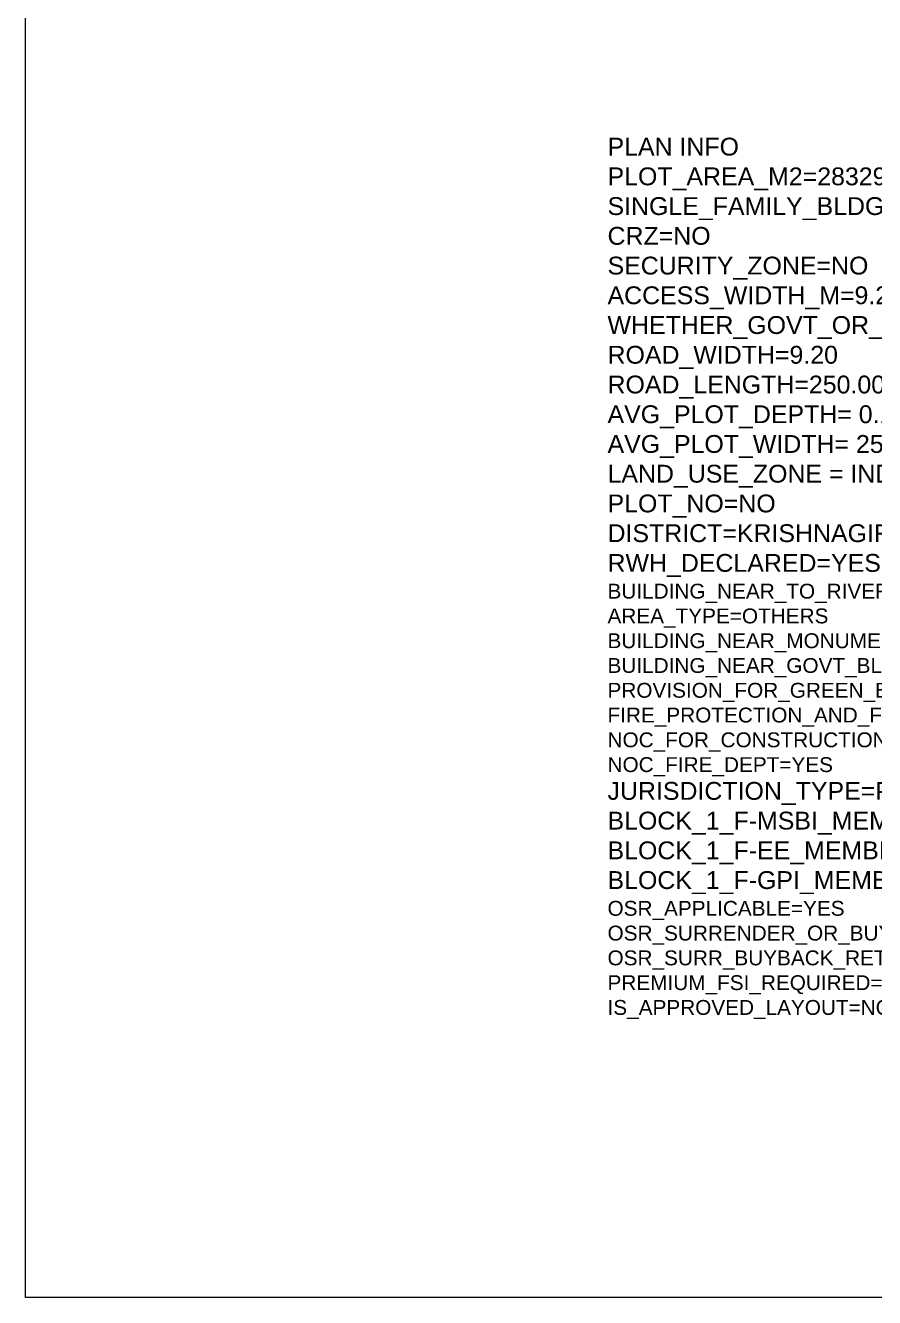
# Model space of a CAD drawing. Header units: metres. Extents: x -1560405 to -1559609, y 42907 to 43310.
# Drawn here: x -1560404.5 to -1560356.9, y 42906.7 to 42978.1 of the extents above; entities that cross this region are included whole.
import ezdxf

# ---------------------------------------------------------------- set-up
doc = ezdxf.new("R2010")
doc.units = ezdxf.units.M
doc.header["$LTSCALE"] = 750
doc.header["$MEASUREMENT"] = 0
doc.layers.get('0').update_dxf_attribs({"lineweight": 5})
doc.layers.add('PLAN_INFO', color=1, linetype='Continuous', plot=False)
doc.styles.get("Standard").update_dxf_attribs({"font": 'arial.ttf'})

msp = doc.modelspace()

# ---------------------------------------------------------------- linework, layer by layer
at = {"color": 0, "ltscale": 0.25}
msp.add_lwpolyline([(-1560053.36713, 42906.74882), (-1560404.53092, 42906.74882), (-1560404.53092, 43310.45357), (-1560053.36713, 43310.45357)], close=True, dxfattribs=at)

# ---------------------------------------------------------------- texts
at = {"layer": 'PLAN_INFO', "insert": (-1560371.88433, 42971.77314), "char_height": 1, "width": 36.1755827, "attachment_point": 1}
msp.add_mtext('PLAN INFO\\PPLOT_AREA_M2=28329.00\\PSINGLE_FAMILY_BLDG=NO\\PCRZ=NO\\PSECURITY_ZONE=NO\\PACCESS_WIDTH_M=9.20\\PWHETHER_GOVT_OR_AIDED_SCHOOL=NO\\PROAD_WIDTH=9.20\\PROAD_LENGTH=250.00\\PAVG_PLOT_DEPTH= 0.10\\PAVG_PLOT_WIDTH= 250.00\\PLAND_USE_ZONE = INDUSTRIAL\\PPLOT_NO=NO\\PDISTRICT=KRISHNAGIRI\\PRWH_DECLARED=YES\\P{\\H0.83333x;BUILDING_NEAR_TO_RIVER=NO\\PAREA_TYPE=OTHERS\\PBUILDING_NEAR_MONUMENT=NO\\PBUILDING_NEAR_GOVT_BLDG=NO\\PPROVISION_FOR_GREEN_BUILDINGS_AND_SUSTAINABILITY=YES\\PFIRE_PROTECTION_AND_FIRE_SAFETY_REQUIREMENTS=YES\\PNOC_FOR_CONSTRUCTION_NEAR_MONUMENT=NO\\PNOC_FIRE_DEPT=YES\\P}JURISDICTION_TYPE=PANCHAYAT\\PBLOCK_1_F-MSBI_MEMBER_COUNT=15\\PBLOCK_1_F-EE_MEMBER_COUNT=0\\PBLOCK_1_F-GPI_MEMBER_COUNT=0\\P{\\H0.83333x;OSR_APPLICABLE=YES\\POSR_SURRENDER_OR_BUYBACK=SURRENDER\\POSR_SURR_BUYBACK_RETAIN=RETAIN\\PPREMIUM_FSI_REQUIRED=NO\\PIS_APPROVED_LAYOUT=NO}', dxfattribs=at)

doc.saveas('drawing.dxf')
